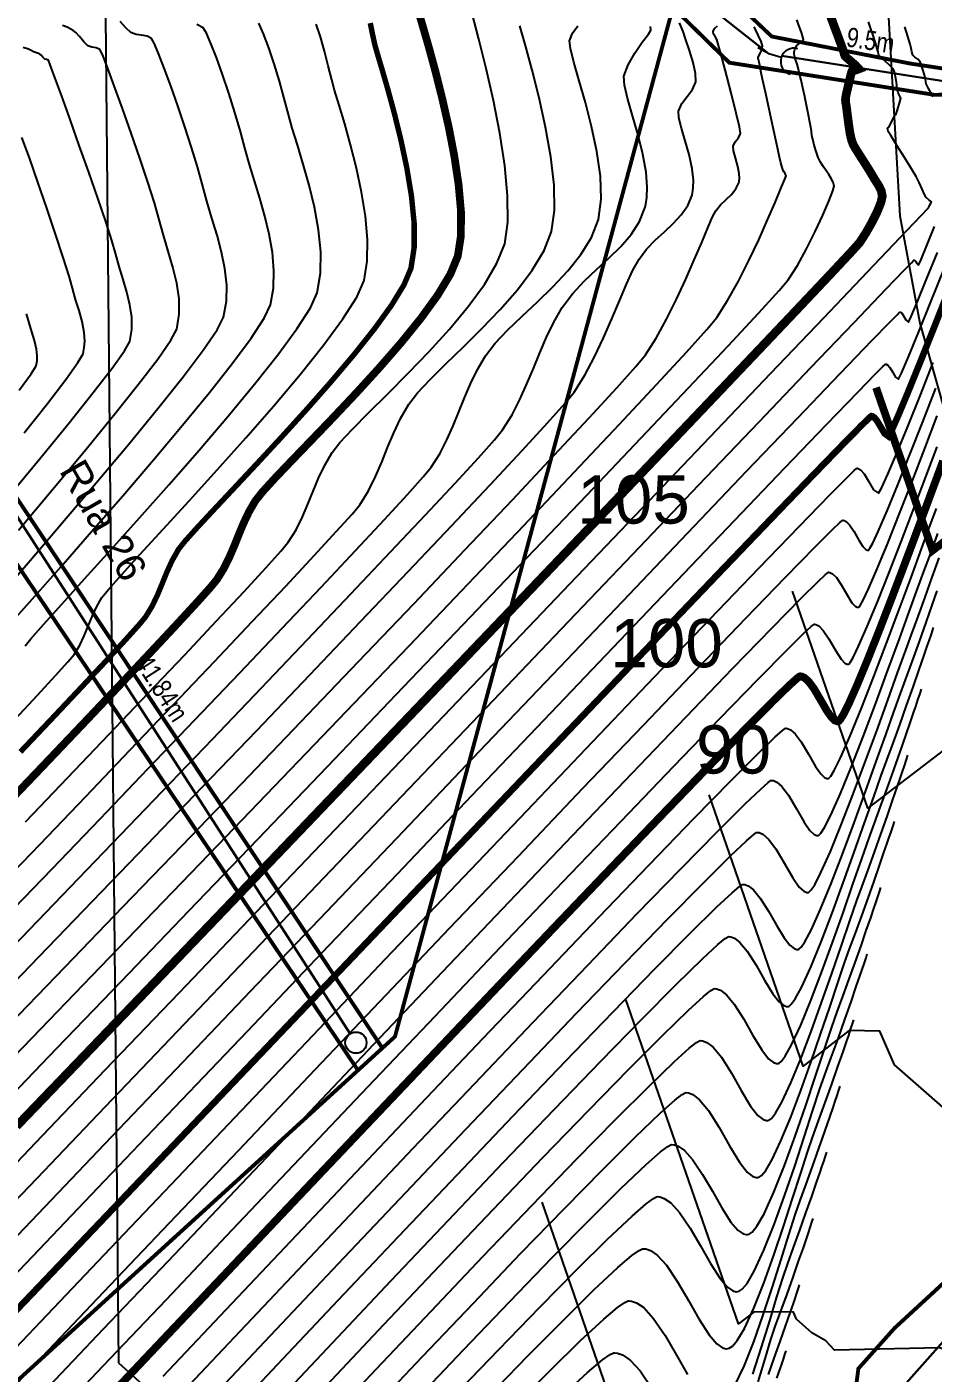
# Model space of a CAD drawing. Extents: x 360931 to 362237, y 7351473 to 7352200.
# Drawn here: x 361699.1 to 361746, y 7351839.6 to 7351909.3 of the extents above; entities that cross this region are included whole.
import ezdxf
from ezdxf.enums import TextEntityAlignment as Align

# ---------------------------------------------------------------- set-up
doc = ezdxf.new("R2010")
doc.units = 0
for name, color, linetype in [('A_Curvas Intermediarias', 37, 'Continuous'), ('A_Curvas Mestras', 32, 'Continuous'), ('AGUA', 3, 'Continuous'), ('C-TOPO-MAJR', 9, 'Continuous'), ('C-TOPO-MINR', 8, 'Continuous'), ('LISTAGEM_TEXTO', 7, 'Continuous'), ('PONTOS-Pontos - Água_U', 1, 'Continuous'), ('PS_IND_COMPRIMENTO', 7, 'Continuous'), ('ZZ-Carimbo Texto', 7, 'Continuous')]:
    doc.layers.add(name, color=color, linetype=linetype)
doc.layers.add('TUBO_PE_80_NTS194_PN_12_5', color=5, linetype='Continuous', lineweight=30)
doc.styles.add('CARIMBO', font='arial.ttf', dxfattribs={"height": 2})
doc.styles.add('ROMANS', font='arial.ttf', dxfattribs={"height": 2})
doc.styles.get("Standard").update_dxf_attribs({"font": 'arial.ttf'})
picture_1 = doc.add_image_def('image1.tif', size_in_pixel=(23490, 20550))

# ---------------------------------------------------------------- blocks, each defined once
blk = doc.blocks.new('*U1243')
for p, q in [((-0.135, 0), (0, 0)), ((0, 0), (0.128, -0.025))]:
    blk.add_line(p, q)
blk.add_arc((-0.272, 0), 0.138, 270.0906, 90.0906)
blk = doc.blocks.new('*U1353', base_point=(361222.514, 7351707.186))
blk.add_circle((361222.514, 7351707.186), 0.11)

msp = doc.modelspace()

# ---------------------------------------------------------------- linework, layer by layer
at = {"color": 0, "const_width": 0.2}
for points in [[(361742.374, 7351835.023), (361742.483, 7351832.901), (361741.648, 7351828.1), (361740.085, 7351822.573), (361736.276, 7351817.99), (361731.054, 7351812.637), (361726.323, 7351807.284), (361714.617, 7351801.548), (361707.749, 7351797.903), (361699.883, 7351793.049), (361694.784, 7351789.511), (361688.899, 7351785.517), (361681.838, 7351781.327), (361680.275, 7351779.658), (361679.36, 7351773.914), (361679.018, 7351772.407), (361675.699, 7351770.987), (361644.273, 7351780.802), (361650.459, 7351795.374), (361677.598, 7351820.1), (361698.88, 7351839.49), (361718.112, 7351857.012), (361743.92, 7351952.586)], [(361635.445, 7351934.874), (361635.925, 7351934.986), (361647.661, 7351930.971), (361661.777, 7351927.171), (361677.178, 7351923.027), (361686.312, 7351920.682), (361685.819, 7351913.427), (361685.819, 7351913.427), (361686.924, 7351908.457), (361688.147, 7351903.448), (361690.871, 7351896.222), (361693.476, 7351889.793), (361694.384, 7351887.702), (361696.278, 7351884.823), (361716.196, 7351855.267)], [(361733.136, 7351912.651), (361734.272, 7351911.948), (361737.609, 7351908.777), (361744.777, 7351907.377), (361746.578, 7351907.103), (361746.841, 7351907.799), (361747.406, 7351908.546), (361748.477, 7351909.031), (361750.274, 7351909.243), (361751.112, 7351909.616), (361751.516, 7351910.232), (361751.79, 7351911.629), (361751.426, 7351914.587), (361751.527, 7351916.06), (361751.992, 7351917.599), (361753.053, 7351919.497), (361753.941, 7351921.102), (361754.436, 7351922.061), (361755.596, 7351924.544), (361754.203, 7351926.673), (361749.131, 7351933.331)], [(361693.853, 7351919.474), (361692.036, 7351914.298), (361694.052, 7351911.701), (361688.452, 7351909.776), (361690.424, 7351904.485), (361693.919, 7351893.37), (361697.728, 7351886.108), (361717.459, 7351856.417)], [(361732.496, 7351910.281), (361735.419, 7351907.42), (361746.042, 7351905.755), (361747.667, 7351905.796), (361748.375, 7351906.879), (361748.917, 7351907.295), (361750.917, 7351907.712), (361752.833, 7351909.169), (361753, 7351910.793)], [(361758.617, 7351910.663), (361759.545, 7351903.673), (361760.754, 7351899.266), (361763.456, 7351893.011), (361765.518, 7351887.539), (361766.869, 7351882.492), (361767.509, 7351878.37), (361766.798, 7351875.811), (361762.639, 7351869.69), (361765.82, 7351867.404), (361759.291, 7351858.858), (361755.105, 7351853.615), (361748.572, 7351846.164), (361743.965, 7351841.92), (361742.096, 7351839.829), (361741.817, 7351837.681)]]:
    msp.add_lwpolyline(points, dxfattribs=at)
at = {"layer": 'A_Curvas Intermediarias', "flags": 128}
for points, elevation in [([(361696.253, 7351848.122), (361699.528, 7351851.537), (361703.117, 7351855.283), (361706.945, 7351859.284), (361710.943, 7351863.463), (361715.036, 7351867.746), (361719.153, 7351872.056), (361723.222, 7351876.317), (361727.169, 7351880.452), (361730.924, 7351884.386), (361734.413, 7351888.043), (361737.564, 7351891.347), (361740.304, 7351894.221), (361742.562, 7351896.589), (361744.266, 7351898.377), (361745.342, 7351899.506), (361745.718, 7351899.902), (361745.757, 7351899.98), (361745.793, 7351900.061), (361745.841, 7351900.143), (361745.874, 7351900.223), (361745.764, 7351900.306), (361745.602, 7351900.441), (361745.518, 7351900.598), (361745.39, 7351900.882), (361745.238, 7351901.218), (361745.08, 7351901.535), (361744.852, 7351901.919), (361744.486, 7351902.51), (361744.091, 7351903.141), (361743.773, 7351903.647), (361743.638, 7351903.864), (361743.619, 7351903.954), (361743.61, 7351904.029), (361743.673, 7351904.085), (361743.752, 7351904.242), (361743.896, 7351904.528), (361743.974, 7351904.684), (361744.038, 7351904.719), (361744.107, 7351904.926), (361744.231, 7351905.324), (361744.292, 7351905.588), (361744.228, 7351905.72), (361744.148, 7351905.852), (361744.11, 7351906.073), (361744.065, 7351906.417), (361744.024, 7351906.681), (361743.992, 7351906.831), (361743.954, 7351906.974), (361743.891, 7351907.108), (361743.67, 7351907.334), (361743.34, 7351907.624), (361743.159, 7351907.788), (361743.133, 7351907.887), (361743.114, 7351907.99), (361743.071, 7351908.135), (361742.978, 7351908.443), (361742.86, 7351908.821), (361742.744, 7351909.176), (361742.615, 7351909.534)], 104), ([(361697.376, 7351879.527), (361699.118, 7351881.542), (361700.895, 7351883.613), (361702.646, 7351885.675), (361704.311, 7351887.664), (361705.83, 7351889.515), (361707.143, 7351891.164), (361708.189, 7351892.547), (361708.908, 7351893.598), (361709.24, 7351894.253), (361709.387, 7351895.077), (361709.401, 7351895.913), (361709.307, 7351896.761), (361709.132, 7351897.62), (361708.9, 7351898.488), (361708.638, 7351899.366), (361708.371, 7351900.253), (361708.125, 7351901.148), (361707.884, 7351902.028), (361707.579, 7351903.035), (361707.233, 7351904.108), (361706.867, 7351905.19), (361706.503, 7351906.221), (361706.163, 7351907.143), (361705.869, 7351907.897), (361705.643, 7351908.425), (361705.506, 7351908.668), (361705.277, 7351908.79), (361704.998, 7351908.839), (361704.706, 7351908.88), (361704.439, 7351908.981), (361704.176, 7351909.219), (361703.893, 7351909.561)], 119), ([(361697.973, 7351878.121), (361699.331, 7351879.652), (361700.827, 7351881.346), (361702.407, 7351883.149), (361704.018, 7351885.005), (361705.607, 7351886.86), (361707.119, 7351888.659), (361708.502, 7351890.346), (361709.701, 7351891.867), (361710.664, 7351893.167), (361711.336, 7351894.192), (361711.665, 7351894.885), (361711.821, 7351895.758), (361711.846, 7351896.667), (361711.763, 7351897.6), (361711.596, 7351898.544), (361711.37, 7351899.484), (361711.109, 7351900.408), (361710.838, 7351901.301), (361710.581, 7351902.151), (361710.361, 7351902.945), (361710.116, 7351903.856), (361709.826, 7351904.841), (361709.51, 7351905.845), (361709.186, 7351906.813), (361708.871, 7351907.69), (361708.586, 7351908.421), (361708.347, 7351908.952), (361708.174, 7351909.226), (361707.851, 7351909.399)], 118), ([(361698.443, 7351873.437), (361699.61, 7351874.687), (361700.54, 7351875.695), (361701.185, 7351876.413), (361701.499, 7351876.789), (361701.79, 7351877.267), (361702.024, 7351877.756), (361702.229, 7351878.25), (361702.431, 7351878.748), (361702.657, 7351879.243), (361702.936, 7351879.733), (361703.274, 7351880.15), (361703.958, 7351880.917), (361704.926, 7351881.976), (361706.115, 7351883.27), (361707.464, 7351884.744), (361708.91, 7351886.339), (361710.39, 7351887.999), (361711.843, 7351889.668), (361713.206, 7351891.288), (361714.417, 7351892.803), (361715.413, 7351894.156), (361716.133, 7351895.29), (361716.514, 7351896.149), (361716.677, 7351897.141), (361716.69, 7351898.265), (361716.582, 7351899.473), (361716.38, 7351900.722), (361716.115, 7351901.966), (361715.814, 7351903.161), (361715.507, 7351904.261), (361715.222, 7351905.22), (361714.988, 7351905.995), (361714.834, 7351906.539), (361714.654, 7351907.263), (361714.461, 7351908.019), (361714.253, 7351908.756), (361714.027, 7351909.423)], 116), ([(361698.963, 7351877.229), (361699.266, 7351877.6), (361699.919, 7351878.339), (361700.865, 7351879.39), (361702.047, 7351880.697), (361703.405, 7351882.203), (361704.884, 7351883.854), (361706.424, 7351885.593), (361707.968, 7351887.363), (361709.459, 7351889.109), (361710.838, 7351890.775), (361712.049, 7351892.305), (361713.033, 7351893.643), (361713.732, 7351894.732), (361714.089, 7351895.517), (361714.258, 7351896.528), (361714.268, 7351897.626), (361714.152, 7351898.775), (361713.94, 7351899.94), (361713.667, 7351901.085), (361713.363, 7351902.173), (361713.062, 7351903.169), (361712.796, 7351904.038), (361712.597, 7351904.742), (361712.379, 7351905.575), (361712.128, 7351906.466), (361711.858, 7351907.357), (361711.581, 7351908.191), (361711.311, 7351908.912), (361711.06, 7351909.462)], 117), ([(361698.983, 7351868.126), (361701.175, 7351870.414), (361703.308, 7351872.649), (361705.335, 7351874.78), (361707.209, 7351876.757), (361708.88, 7351878.532), (361710.302, 7351880.054), (361711.426, 7351881.273), (361712.205, 7351882.14), (361712.59, 7351882.606), (361712.99, 7351883.25), (361713.32, 7351883.907), (361713.606, 7351884.573), (361713.875, 7351885.243), (361714.155, 7351885.915), (361714.472, 7351886.583), (361714.854, 7351887.243), (361715.263, 7351887.761), (361715.915, 7351888.458), (361716.757, 7351889.308), (361717.734, 7351890.279), (361718.791, 7351891.343), (361719.875, 7351892.472), (361720.931, 7351893.634), (361721.904, 7351894.802), (361722.741, 7351895.946), (361723.387, 7351897.036), (361723.788, 7351898.044), (361723.951, 7351899.159), (361723.941, 7351900.536), (361723.791, 7351902.097), (361723.535, 7351903.766), (361723.205, 7351905.465), (361722.836, 7351907.115), (361722.459, 7351908.64), (361722.108, 7351909.962)], 113), ([(361733.487, 7351900.572), (361733.514, 7351900.69), (361733.548, 7351900.939), (361733.553, 7351901.343), (361733.488, 7351901.918), (361733.329, 7351902.662), (361733.13, 7351903.384), (361732.94, 7351904.033), (361732.809, 7351904.56), (361732.785, 7351904.911), (361732.958, 7351905.311), (361733.24, 7351905.67), (361733.518, 7351906.029), (361733.676, 7351906.425), (361733.659, 7351906.864), (361733.538, 7351907.433), (361733.36, 7351908.044), (361733.172, 7351908.607), (361733.021, 7351909.033), (361732.831, 7351909.484)], 109), ([(361738.767, 7351907.91), (361738.768, 7351907.918), (361738.779, 7351907.972), (361738.814, 7351908.11), (361738.889, 7351908.294), (361739.01, 7351908.397), (361739.162, 7351908.495), (361739.256, 7351908.613), (361739.166, 7351908.936), (361738.91, 7351909.644)], 106), ([(361696.436, 7351853.959), (361699.332, 7351856.952), (361702.422, 7351860.152), (361705.65, 7351863.5), (361708.96, 7351866.938), (361712.295, 7351870.409), (361715.601, 7351873.856), (361718.82, 7351877.22), (361721.898, 7351880.444), (361724.778, 7351883.47), (361727.404, 7351886.24), (361729.721, 7351888.697), (361731.672, 7351890.783), (361733.202, 7351892.441), (361734.254, 7351893.612), (361734.773, 7351894.238), (361735.327, 7351895.108), (361735.885, 7351896.109), (361736.428, 7351897.18), (361736.939, 7351898.257), (361737.398, 7351899.279), (361737.787, 7351900.184), (361738.088, 7351900.909), (361738.282, 7351901.391), (361738.351, 7351901.569), (361738.328, 7351901.625), (361738.298, 7351901.68), (361738.25, 7351901.754), (361738.196, 7351901.845), (361738.148, 7351902.004), (361738.086, 7351902.241), (361738.021, 7351902.531), (361737.878, 7351903.184), (361737.687, 7351904.057), (361737.48, 7351905.007), (361737.287, 7351905.893), (361737.139, 7351906.571), (361737.069, 7351906.898), (361737.009, 7351907.182), (361736.953, 7351907.456), (361736.927, 7351907.585), (361736.913, 7351907.639), (361736.902, 7351907.693), (361736.963, 7351907.805), (361737.075, 7351908.041), (361737.132, 7351908.285), (361737.063, 7351908.52), (361736.914, 7351908.839), (361736.766, 7351909.13), (361736.697, 7351909.283)], 107), ([(361697.401, 7351864.549), (361699.737, 7351866.978), (361702.09, 7351869.429), (361704.411, 7351871.854), (361706.654, 7351874.205), (361708.774, 7351876.434), (361710.723, 7351878.492), (361712.456, 7351880.332), (361713.925, 7351881.905), (361715.084, 7351883.164), (361715.887, 7351884.06), (361716.287, 7351884.544), (361716.736, 7351885.267), (361717.105, 7351886.004), (361717.426, 7351886.751), (361717.729, 7351887.503), (361718.043, 7351888.256), (361718.399, 7351889.006), (361718.827, 7351889.747), (361719.279, 7351890.328), (361719.936, 7351891.028), (361720.746, 7351891.829), (361721.655, 7351892.712), (361722.609, 7351893.658), (361723.557, 7351894.649), (361724.444, 7351895.665), (361725.218, 7351896.687), (361725.825, 7351897.697), (361726.213, 7351898.676), (361726.369, 7351899.77), (361726.343, 7351901.087), (361726.175, 7351902.548), (361725.905, 7351904.078), (361725.57, 7351905.598), (361725.211, 7351907.033), (361724.868, 7351908.304), (361724.579, 7351909.334)], 112), ([(361697.916, 7351863.158), (361700.361, 7351865.696), (361702.845, 7351868.281), (361705.324, 7351870.865), (361707.752, 7351873.403), (361710.084, 7351875.848), (361712.277, 7351878.155), (361714.285, 7351880.276), (361716.063, 7351882.165), (361717.567, 7351883.777), (361718.751, 7351885.065), (361719.572, 7351885.982), (361719.985, 7351886.483), (361720.425, 7351887.183), (361720.795, 7351887.896), (361721.118, 7351888.618), (361721.415, 7351889.346), (361721.709, 7351890.077), (361722.023, 7351890.806), (361722.379, 7351891.532), (361722.799, 7351892.25), (361723.297, 7351892.9), (361723.942, 7351893.581), (361724.687, 7351894.295), (361725.485, 7351895.042), (361726.289, 7351895.824), (361727.054, 7351896.64), (361727.731, 7351897.492), (361728.274, 7351898.381), (361728.637, 7351899.308), (361728.785, 7351900.35), (361728.745, 7351901.542), (361728.565, 7351902.818), (361728.29, 7351904.111), (361727.969, 7351905.356), (361727.646, 7351906.489), (361727.37, 7351907.442), (361727.187, 7351908.15), (361727.143, 7351908.548), (361727.301, 7351908.943), (361727.568, 7351909.327)], 111), ([(361735.911, 7351901.204), (361735.927, 7351901.276), (361735.942, 7351901.432), (361735.927, 7351901.688), (361735.859, 7351902.049), (361735.739, 7351902.488), (361735.635, 7351902.856), (361735.606, 7351903.093), (361735.719, 7351903.32), (361735.888, 7351903.526), (361735.994, 7351903.752), (361735.94, 7351904.092), (361735.776, 7351904.8), (361735.544, 7351905.726), (361735.285, 7351906.72), (361735.042, 7351907.634), (361734.856, 7351908.318), (361734.769, 7351908.623), (361734.69, 7351908.768), (361734.603, 7351908.902), (361734.572, 7351909.036), (361734.657, 7351909.187), (361734.801, 7351909.333)], 108), ([(361745.974, 7351905.652), (361745.882, 7351905.816), (361745.709, 7351906.127), (361745.606, 7351906.326), (361745.586, 7351906.442), (361745.571, 7351906.56), (361745.512, 7351906.788), (361745.4, 7351907.179), (361745.289, 7351907.466), (361745.165, 7351907.597), (361745.021, 7351907.706), (361744.917, 7351907.812), (361744.865, 7351907.988), (361744.836, 7351908.178), (361744.777, 7351908.379), (361744.659, 7351908.774), (361744.502, 7351909.284)], 103), ([(361698.127, 7351884.988), (361699.772, 7351886.981), (361701.245, 7351888.786), (361702.493, 7351890.348), (361703.467, 7351891.607), (361704.117, 7351892.507), (361704.391, 7351892.989), (361704.494, 7351893.613), (361704.486, 7351894.248), (361704.391, 7351894.892), (361704.235, 7351895.545), (361704.043, 7351896.207), (361703.84, 7351896.877), (361703.653, 7351897.553), (361703.458, 7351898.218), (361703.139, 7351899.199), (361702.729, 7351900.407), (361702.261, 7351901.75), (361701.771, 7351903.137), (361701.292, 7351904.478), (361700.859, 7351905.68), (361700.505, 7351906.654), (361700.264, 7351907.308), (361700.171, 7351907.551), (361700.079, 7351907.58), (361699.982, 7351907.606), (361699.885, 7351907.711), (361699.798, 7351907.812), (361699.73, 7351907.856), (361699.659, 7351907.896), (361699.548, 7351907.936), (361699.4, 7351907.991), (361699.273, 7351908.06), (361699.139, 7351908.127), (361698.869, 7351908.204)], 121), ([(361697.478, 7351853.165), (361700.609, 7351856.413), (361703.949, 7351859.884), (361707.437, 7351863.513), (361711.012, 7351867.237), (361714.612, 7351870.992), (361718.176, 7351874.714), (361721.641, 7351878.339), (361724.948, 7351881.804), (361728.034, 7351885.043), (361730.837, 7351887.993), (361733.297, 7351890.591), (361735.352, 7351892.772), (361736.94, 7351894.473), (361738, 7351895.629), (361738.47, 7351896.177), (361738.943, 7351896.926), (361739.415, 7351897.785), (361739.859, 7351898.677), (361740.25, 7351899.526), (361740.562, 7351900.254), (361740.768, 7351900.783), (361740.842, 7351901.037), (361740.794, 7351901.239), (361740.682, 7351901.433), (361740.559, 7351901.632), (361740.447, 7351901.809), (361740.298, 7351902.026), (361740.142, 7351902.267), (361740.01, 7351902.518), (361739.903, 7351902.817), (361739.808, 7351903.158), (361739.735, 7351903.464), (361739.693, 7351903.658), (361739.663, 7351903.868), (361739.636, 7351904.08), (361739.587, 7351904.336), (361739.496, 7351904.79), (361739.391, 7351905.305), (361739.299, 7351905.746), (361739.216, 7351906.125), (361739.131, 7351906.511), (361739.053, 7351906.85), (361738.995, 7351907.087), (361738.922, 7351907.343), (361738.846, 7351907.59), (361738.807, 7351907.712), (361738.79, 7351907.791), (361738.776, 7351907.855), (361738.767, 7351907.91)], 106), ([(361701.966, 7351892.358), (361701.992, 7351892.465), (361702.03, 7351892.682), (361702.05, 7351893.01), (361702.02, 7351893.454), (361701.913, 7351894.017), (361701.756, 7351894.589), (361701.581, 7351895.169), (361701.416, 7351895.756), (361701.241, 7351896.366), (361700.938, 7351897.334), (361700.544, 7351898.545), (361700.097, 7351899.886), (361699.633, 7351901.244), (361699.189, 7351902.504), (361698.803, 7351903.554)], 122), ([(361698.171, 7351857.659), (361701.036, 7351860.622), (361704.027, 7351863.722), (361707.093, 7351866.906), (361710.183, 7351870.12), (361713.245, 7351873.312), (361716.228, 7351876.429), (361719.08, 7351879.417), (361721.75, 7351882.225), (361724.187, 7351884.798), (361726.34, 7351887.084), (361728.156, 7351889.03), (361729.585, 7351890.584), (361730.576, 7351891.691), (361731.076, 7351892.3), (361731.628, 7351893.167), (361732.166, 7351894.141), (361732.681, 7351895.173), (361733.163, 7351896.212), (361733.6, 7351897.208), (361733.985, 7351898.111), (361734.306, 7351898.871), (361734.553, 7351899.437), (361734.718, 7351899.761), (361734.964, 7351900.068), (361735.247, 7351900.34), (361735.525, 7351900.603), (361735.76, 7351900.883), (361735.911, 7351901.204)], 108), ([(361697.045, 7351858.414), (361699.692, 7351861.152), (361702.453, 7351864.015), (361705.282, 7351866.953), (361708.132, 7351869.918), (361710.954, 7351872.862), (361713.703, 7351875.735), (361716.331, 7351878.49), (361718.791, 7351881.077), (361721.035, 7351883.448), (361723.017, 7351885.555), (361724.69, 7351887.348), (361726.006, 7351888.779), (361726.918, 7351889.799), (361727.379, 7351890.361), (361727.932, 7351891.239), (361728.439, 7351892.191), (361728.904, 7351893.178), (361729.331, 7351894.159), (361729.725, 7351895.097), (361730.089, 7351895.952), (361730.427, 7351896.685), (361730.745, 7351897.257), (361731.136, 7351897.772), (361731.584, 7351898.237), (361732.054, 7351898.674), (361732.513, 7351899.105), (361732.927, 7351899.551), (361733.263, 7351900.032), (361733.487, 7351900.572)], 109), ([(361696.369, 7351846.334), (361699.584, 7351849.691), (361703.107, 7351853.373), (361706.866, 7351857.305), (361710.791, 7351861.414), (361714.81, 7351865.623), (361718.853, 7351869.859), (361722.849, 7351874.046), (361726.727, 7351878.11), (361730.415, 7351881.976), (361733.844, 7351885.569), (361736.941, 7351888.814), (361739.637, 7351891.637), (361741.86, 7351893.963), (361743.538, 7351895.716), (361744.442, 7351896.657), (361744.84, 7351897.068), (361744.963, 7351897.193), (361744.981, 7351897.209), (361745.006, 7351897.2), (361745.054, 7351897.148), (361745.123, 7351897.031), (361745.206, 7351896.942), (361745.338, 7351897.226), (361745.635, 7351897.952), (361746.033, 7351898.949)], 103), ([(361696.483, 7351844.543), (361699.637, 7351847.84), (361703.093, 7351851.457), (361706.782, 7351855.32), (361710.634, 7351859.356), (361714.578, 7351863.491), (361718.547, 7351867.651), (361722.47, 7351871.764), (361726.277, 7351875.756), (361729.9, 7351879.554), (361733.268, 7351883.083), (361736.312, 7351886.271), (361738.964, 7351889.043), (361741.152, 7351891.328), (361742.807, 7351893.05), (361743.702, 7351893.974), (361744.099, 7351894.378), (361744.224, 7351894.5), (361744.243, 7351894.515), (361744.276, 7351894.507), (361744.34, 7351894.457), (361744.434, 7351894.323), (361744.553, 7351894.116), (361744.687, 7351893.99), (361744.832, 7351894.282), (361745.161, 7351895.062), (361745.627, 7351896.209), (361746.184, 7351897.603)], 102), ([(361696.596, 7351842.752), (361699.69, 7351845.99), (361703.08, 7351849.541), (361706.698, 7351853.335), (361710.476, 7351857.298), (361714.347, 7351861.358), (361718.24, 7351865.444), (361722.09, 7351869.483), (361725.827, 7351873.403), (361729.384, 7351877.131), (361732.692, 7351880.597), (361735.684, 7351883.727), (361738.29, 7351886.45), (361740.444, 7351888.693), (361742.076, 7351890.384), (361742.962, 7351891.291), (361743.357, 7351891.687), (361743.485, 7351891.807), (361743.506, 7351891.822), (361743.542, 7351891.815), (361743.615, 7351891.77), (361743.721, 7351891.644), (361743.859, 7351891.416), (361744.02, 7351891.147), (361744.168, 7351891.039), (361744.328, 7351891.348), (361744.689, 7351892.188), (361745.21, 7351893.454), (361745.849, 7351895.039), (361746.567, 7351896.836)], 101), ([(361699.541, 7351891.726), (361699.562, 7351891.811), (361699.588, 7351891.982), (361699.594, 7351892.241), (361699.554, 7351892.593), (361699.447, 7351893.041), (361699.311, 7351893.496), (361699.18, 7351893.959), (361699.044, 7351894.428)], 123), ([(361698.916, 7351888.255), (361700.121, 7351889.786), (361701.069, 7351891.026), (361701.703, 7351891.906), (361701.966, 7351892.358)], 122), ([(361696.824, 7351839.169), (361699.796, 7351842.288), (361703.054, 7351845.71), (361706.531, 7351849.364), (361710.162, 7351853.182), (361713.883, 7351857.093), (361717.628, 7351861.029), (361721.331, 7351864.919), (361724.928, 7351868.695), (361728.353, 7351872.287), (361731.541, 7351875.625), (361734.426, 7351878.64), (361736.944, 7351881.262), (361739.028, 7351883.422), (361740.614, 7351885.051), (361741.481, 7351885.924), (361741.874, 7351886.305), (361742.006, 7351886.421), (361742.031, 7351886.435), (361742.091, 7351886.424), (361742.211, 7351886.349), (361742.388, 7351886.139), (361742.616, 7351885.762), (361742.885, 7351885.316), (361743.129, 7351885.136), (361743.297, 7351885.4), (361743.626, 7351886.116), (361744.089, 7351887.205), (361744.654, 7351888.585), (361745.292, 7351890.179), (361745.975, 7351891.906)], 99), ([(361698.664, 7351890.47), (361699.286, 7351891.309), (361699.541, 7351891.726)], 123), ([(361696.938, 7351837.378), (361699.849, 7351840.438), (361703.04, 7351843.794), (361706.447, 7351847.379), (361710.005, 7351851.123), (361713.651, 7351854.96), (361717.322, 7351858.821), (361720.952, 7351862.638), (361724.478, 7351866.341), (361727.837, 7351869.865), (361730.965, 7351873.139), (361733.797, 7351876.096), (361736.27, 7351878.669), (361738.32, 7351880.787), (361739.883, 7351882.385), (361740.74, 7351883.241), (361741.132, 7351883.615), (361741.266, 7351883.728), (361741.294, 7351883.742), (361741.352, 7351883.732), (361741.467, 7351883.673), (361741.638, 7351883.501), (361741.86, 7351883.17), (361742.127, 7351882.702), (361742.329, 7351882.383), (361742.473, 7351882.229), (361742.565, 7351882.185), (361742.61, 7351882.184), (361742.632, 7351882.197), (361742.697, 7351882.284), (361742.843, 7351882.554), (361743.121, 7351883.149), (361743.579, 7351884.217), (361744.134, 7351885.571), (361744.759, 7351887.133), (361745.425, 7351888.826), (361746.103, 7351890.571)], 98), ([(361699.902, 7351838.587), (361703.027, 7351841.878), (361706.363, 7351845.393), (361709.848, 7351849.065), (361713.42, 7351852.828), (361717.015, 7351856.614), (361720.572, 7351860.356), (361724.029, 7351863.988), (361727.322, 7351867.442), (361730.389, 7351870.653), (361733.168, 7351873.553), (361735.597, 7351876.075), (361737.612, 7351878.152), (361739.152, 7351879.718), (361740, 7351880.558), (361740.391, 7351880.924), (361740.527, 7351881.035), (361740.556, 7351881.048), (361740.624, 7351881.037), (361740.758, 7351880.969), (361740.957, 7351880.768), (361741.216, 7351880.382), (361741.527, 7351879.837), (361741.763, 7351879.465), (361741.931, 7351879.285), (361742.038, 7351879.233), (361742.09, 7351879.233), (361742.115, 7351879.246), (361742.185, 7351879.332), (361742.336, 7351879.597), (361742.615, 7351880.182), (361743.069, 7351881.229), (361743.615, 7351882.556), (361744.226, 7351884.087), (361744.875, 7351885.745), (361745.535, 7351887.455), (361746.179, 7351889.14)], 97), ([(361699.955, 7351836.737), (361703.014, 7351839.963), (361706.279, 7351843.408), (361709.691, 7351847.007), (361713.188, 7351850.695), (361716.709, 7351854.406), (361720.193, 7351858.074), (361723.579, 7351861.634), (361726.806, 7351865.02), (361729.813, 7351868.167), (361732.54, 7351871.009), (361734.924, 7351873.481), (361736.905, 7351875.517), (361738.421, 7351877.052), (361739.26, 7351877.875), (361739.649, 7351878.233), (361739.787, 7351878.342), (361739.819, 7351878.355), (361739.896, 7351878.343), (361740.049, 7351878.264), (361740.277, 7351878.035), (361740.573, 7351877.593), (361740.928, 7351876.971), (361741.197, 7351876.546), (361741.389, 7351876.341), (361741.512, 7351876.282), (361741.571, 7351876.281), (361741.599, 7351876.295), (361741.673, 7351876.38), (361741.829, 7351876.641), (361742.109, 7351877.215), (361742.559, 7351878.242), (361743.095, 7351879.542), (361743.693, 7351881.041), (361744.325, 7351882.664), (361744.966, 7351884.338), (361745.592, 7351885.988), (361746.175, 7351887.539)], 96), ([(361706.112, 7351839.437), (361709.377, 7351842.891), (361712.724, 7351846.43), (361716.096, 7351849.991), (361719.434, 7351853.511), (361722.68, 7351856.927), (361725.775, 7351860.176), (361728.662, 7351863.195), (361731.282, 7351865.922), (361733.577, 7351868.294), (361735.489, 7351870.247), (361736.959, 7351871.719), (361737.779, 7351872.508), (361738.166, 7351872.852), (361738.309, 7351872.955), (361738.344, 7351872.968), (361738.424, 7351872.957), (361738.584, 7351872.887), (361738.822, 7351872.68), (361739.133, 7351872.263), (361739.51, 7351871.626), (361739.872, 7351871), (361740.147, 7351870.607), (361740.344, 7351870.426), (361740.471, 7351870.377), (361740.532, 7351870.378), (361740.569, 7351870.394), (361740.663, 7351870.492), (361740.848, 7351870.79), (361741.171, 7351871.438), (361741.674, 7351872.583), (361742.259, 7351874.016), (361742.896, 7351875.645), (361743.555, 7351877.376), (361744.206, 7351879.117), (361744.82, 7351880.777), (361745.365, 7351882.263), (361745.813, 7351883.482), (361746.133, 7351884.343)], 94), ([(361706.028, 7351837.452), (361709.22, 7351840.833), (361712.493, 7351844.297), (361715.79, 7351847.783), (361719.055, 7351851.229), (361722.23, 7351854.573), (361725.26, 7351857.753), (361728.086, 7351860.709), (361730.653, 7351863.379), (361732.904, 7351865.7), (361734.781, 7351867.612), (361736.228, 7351869.053), (361737.039, 7351869.825), (361737.424, 7351870.161), (361737.569, 7351870.262), (361737.606, 7351870.275), (361737.695, 7351870.262), (361737.871, 7351870.185), (361738.132, 7351869.957), (361738.474, 7351869.5), (361738.889, 7351868.799), (361739.286, 7351868.11), (361739.589, 7351867.678), (361739.806, 7351867.479), (361739.945, 7351867.425), (361740.013, 7351867.426), (361740.053, 7351867.443), (361740.151, 7351867.54), (361740.342, 7351867.833), (361740.665, 7351868.467), (361741.162, 7351869.589), (361741.735, 7351870.991), (361742.355, 7351872.583), (361742.995, 7351874.276), (361743.626, 7351875.978), (361744.219, 7351877.601), (361744.747, 7351879.053), (361745.18, 7351880.245), (361745.491, 7351881.087), (361745.84, 7351882.026), (361746.212, 7351883.055)], 93), ([(361709.063, 7351838.775), (361712.261, 7351842.165), (361715.484, 7351845.576), (361718.675, 7351848.947), (361721.781, 7351852.219), (361724.744, 7351855.331), (361727.51, 7351858.223), (361730.024, 7351860.835), (361732.23, 7351863.107), (361734.073, 7351864.977), (361735.497, 7351866.386), (361736.298, 7351867.142), (361736.683, 7351867.47), (361736.83, 7351867.569), (361736.869, 7351867.581), (361736.965, 7351867.568), (361737.157, 7351867.484), (361737.442, 7351867.235), (361737.815, 7351866.736), (361738.268, 7351865.972), (361738.701, 7351865.221), (361739.031, 7351864.749), (361739.268, 7351864.532), (361739.42, 7351864.474), (361739.494, 7351864.475), (361739.537, 7351864.492), (361739.64, 7351864.588), (361739.835, 7351864.875), (361740.159, 7351865.497), (361740.65, 7351866.594), (361741.211, 7351867.965), (361741.815, 7351869.522), (361742.435, 7351871.176), (361743.045, 7351872.839), (361743.619, 7351874.424), (361744.128, 7351875.843), (361744.547, 7351877.008), (361744.85, 7351877.831), (361745.191, 7351878.749), (361745.555, 7351879.755), (361745.923, 7351880.788), (361746.275, 7351881.791)], 92), ([(361708.906, 7351836.717), (361712.029, 7351840.032), (361715.177, 7351843.368), (361718.296, 7351846.665), (361721.331, 7351849.865), (361724.228, 7351852.909), (361726.935, 7351855.737), (361729.395, 7351858.292), (361731.557, 7351860.513), (361733.365, 7351862.342), (361734.766, 7351863.72), (361735.558, 7351864.458), (361735.941, 7351864.78), (361736.09, 7351864.876), (361736.131, 7351864.888), (361736.221, 7351864.877), (361736.399, 7351864.808), (361736.665, 7351864.604), (361737.013, 7351864.184), (361737.439, 7351863.509), (361737.851, 7351862.783), (361738.246, 7351862.128), (361738.548, 7351861.738), (361738.765, 7351861.565), (361738.906, 7351861.521), (361738.975, 7351861.523), (361739.021, 7351861.54), (361739.129, 7351861.635), (361739.328, 7351861.918), (361739.653, 7351862.527), (361740.138, 7351863.6), (361740.687, 7351864.94), (361741.274, 7351866.46), (361741.875, 7351868.076), (361742.465, 7351869.7), (361743.018, 7351871.248), (361743.51, 7351872.634), (361743.915, 7351873.771), (361744.208, 7351874.574), (361744.542, 7351875.472), (361744.897, 7351876.455), (361745.257, 7351877.465), (361745.602, 7351878.444), (361745.912, 7351879.335), (361746.17, 7351880.079)], 91), ([(361714.565, 7351838.953), (361717.537, 7351842.102), (361720.432, 7351845.158), (361723.197, 7351848.064), (361725.783, 7351850.765), (361728.138, 7351853.205), (361730.21, 7351855.325), (361731.95, 7351857.072), (361733.305, 7351858.387), (361734.077, 7351859.092), (361734.458, 7351859.398), (361734.611, 7351859.49), (361734.657, 7351859.501), (361734.76, 7351859.488), (361734.966, 7351859.409), (361735.272, 7351859.174), (361735.674, 7351858.689), (361736.165, 7351857.911), (361736.64, 7351857.073), (361737.095, 7351856.318), (361737.444, 7351855.868), (361737.695, 7351855.668), (361737.857, 7351855.617), (361737.936, 7351855.62), (361737.988, 7351855.638), (361738.106, 7351855.731), (361738.314, 7351856.003), (361738.641, 7351856.586), (361739.114, 7351857.611), (361739.639, 7351858.888), (361740.193, 7351860.337), (361740.755, 7351861.875), (361741.303, 7351863.422), (361741.816, 7351864.895), (361742.272, 7351866.214), (361742.649, 7351867.297), (361742.926, 7351868.062), (361743.243, 7351868.918), (361743.583, 7351869.855), (361743.925, 7351870.818), (361744.254, 7351871.752), (361744.55, 7351872.601), (361744.795, 7351873.31), (361744.972, 7351873.825), (361745.063, 7351874.09), (361745.178, 7351874.434), (361745.286, 7351874.766), (361745.363, 7351875.003)], 89), ([(361714.258, 7351836.745), (361717.158, 7351839.82), (361719.982, 7351842.804), (361722.682, 7351845.642), (361725.207, 7351848.28), (361727.509, 7351850.661), (361729.537, 7351852.732), (361731.242, 7351854.437), (361732.574, 7351855.721), (361733.337, 7351856.409), (361733.717, 7351856.708), (361733.872, 7351856.797), (361733.919, 7351856.808), (361734.029, 7351856.794), (361734.249, 7351856.71), (361734.575, 7351856.459), (361735.004, 7351855.942), (361735.528, 7351855.112), (361736.034, 7351854.219), (361736.52, 7351853.413), (361736.892, 7351852.933), (361737.159, 7351852.72), (361737.332, 7351852.665), (361737.417, 7351852.668), (361737.472, 7351852.687), (361737.595, 7351852.778), (361737.807, 7351853.045), (361738.135, 7351853.616), (361738.602, 7351854.616), (361739.115, 7351855.863), (361739.652, 7351857.275), (361740.195, 7351858.775), (361740.723, 7351860.283), (361741.216, 7351861.719), (361741.654, 7351863.005), (361742.016, 7351864.06), (361742.284, 7351864.806), (361742.594, 7351865.641), (361742.925, 7351866.555), (361743.26, 7351867.495), (361743.58, 7351868.405), (361743.869, 7351869.234), (361744.108, 7351869.926), (361744.281, 7351870.428), (361744.369, 7351870.686), (361744.482, 7351871.022), (361744.587, 7351871.346), (361744.662, 7351871.577)], 88), ([(361716.778, 7351837.538), (361719.532, 7351840.45), (361722.166, 7351843.22), (361724.632, 7351845.794), (361726.88, 7351848.117), (361728.864, 7351850.138), (361730.534, 7351851.802), (361731.843, 7351853.055), (361732.597, 7351853.725), (361732.975, 7351854.017), (361733.133, 7351854.104), (361733.182, 7351854.114), (361733.299, 7351854.1), (361733.532, 7351854.01), (361733.878, 7351853.744), (361734.334, 7351853.194), (361734.89, 7351852.313), (361735.429, 7351851.364), (361735.945, 7351850.508), (361736.34, 7351849.998), (361736.624, 7351849.771), (361736.808, 7351849.714), (361736.897, 7351849.717), (361736.956, 7351849.735), (361737.084, 7351849.826), (361737.3, 7351850.088), (361737.629, 7351850.645), (361738.09, 7351851.622), (361738.591, 7351852.837), (361739.112, 7351854.214), (361739.635, 7351855.675), (361740.142, 7351857.144), (361740.615, 7351858.543), (361741.035, 7351859.795), (361741.384, 7351860.823), (361741.643, 7351861.55), (361741.945, 7351862.364), (361742.268, 7351863.255), (361742.594, 7351864.171), (361742.906, 7351865.059), (361743.187, 7351865.867), (361743.421, 7351866.542), (361743.589, 7351867.031), (361743.676, 7351867.283), (361743.785, 7351867.61), (361743.888, 7351867.926), (361743.961, 7351868.151)], 87), ([(361719.083, 7351838.097), (361721.651, 7351840.798), (361724.056, 7351843.308), (361726.251, 7351845.574), (361728.19, 7351847.544), (361729.826, 7351849.167), (361731.112, 7351850.388), (361731.856, 7351851.042), (361732.233, 7351851.326), (361732.393, 7351851.411), (361732.444, 7351851.421), (361732.553, 7351851.409), (361732.769, 7351851.335), (361733.091, 7351851.113), (361733.515, 7351850.649), (361734.034, 7351849.881), (361734.541, 7351849.009), (361735.031, 7351848.148), (361735.502, 7351847.411), (361735.864, 7351846.988), (361736.126, 7351846.805), (361736.295, 7351846.761), (361736.378, 7351846.765), (361736.446, 7351846.787), (361736.594, 7351846.893), (361736.841, 7351847.198), (361737.211, 7351847.844), (361737.722, 7351848.962), (361738.267, 7351850.333), (361738.824, 7351851.858), (361739.37, 7351853.437), (361739.883, 7351854.97), (361740.341, 7351856.356), (361740.721, 7351857.498), (361741.001, 7351858.294), (361741.296, 7351859.087), (361741.61, 7351859.955), (361741.928, 7351860.848), (361742.232, 7351861.713), (361742.506, 7351862.5), (361742.734, 7351863.157), (361742.898, 7351863.634), (361742.982, 7351863.879), (361743.089, 7351864.198), (361743.189, 7351864.506), (361743.26, 7351864.725)], 86), ([(361722.904, 7351838.336), (361724.994, 7351840.487), (361726.844, 7351842.357), (361728.41, 7351843.896), (361729.65, 7351845.056), (361730.375, 7351845.676), (361730.75, 7351845.945), (361730.914, 7351846.025), (361730.969, 7351846.034), (361731.09, 7351846.021), (361731.33, 7351845.938), (361731.687, 7351845.692), (361732.158, 7351845.177), (361732.736, 7351844.324), (361733.298, 7351843.355), (361733.843, 7351842.398), (361734.366, 7351841.58), (361734.768, 7351841.109), (361735.059, 7351840.906), (361735.247, 7351840.857), (361735.339, 7351840.862), (361735.414, 7351840.884), (361735.572, 7351840.988), (361735.828, 7351841.28), (361736.197, 7351841.895), (361736.692, 7351842.956), (361737.207, 7351844.254), (361737.724, 7351845.697), (361738.225, 7351847.19), (361738.693, 7351848.639), (361739.11, 7351849.95), (361739.458, 7351851.029), (361739.719, 7351851.782), (361740.039, 7351852.648), (361740.382, 7351853.597), (361740.722, 7351854.558), (361741.037, 7351855.458), (361741.303, 7351856.226), (361741.497, 7351856.788), (361741.595, 7351857.072), (361741.696, 7351857.374), (361741.791, 7351857.665), (361741.858, 7351857.873)], 84), ([(361735.691, 7351838.92), (361736.177, 7351839.952), (361736.677, 7351841.215), (361737.174, 7351842.616), (361737.653, 7351844.066), (361738.099, 7351845.473), (361738.495, 7351846.746), (361738.826, 7351847.794), (361739.077, 7351848.526), (361739.389, 7351849.367), (361739.722, 7351850.29), (361740.053, 7351851.225), (361740.359, 7351852.1), (361740.618, 7351852.846), (361740.806, 7351853.392), (361740.901, 7351853.669), (361740.999, 7351853.962), (361741.091, 7351854.245), (361741.157, 7351854.448)], 83), ([(361736.624, 7351839.536), (361737.081, 7351840.943), (361737.504, 7351842.308), (361737.88, 7351843.543), (361738.195, 7351844.56), (361738.436, 7351845.27), (361738.739, 7351846.087), (361739.062, 7351846.984), (361739.383, 7351847.891), (361739.681, 7351848.741), (361739.932, 7351849.466), (361740.115, 7351849.997), (361740.207, 7351850.265), (361740.303, 7351850.55), (361740.392, 7351850.825), (361740.456, 7351851.022)], 82), ([(361736.909, 7351839.142), (361737.264, 7351840.339), (361737.563, 7351841.325), (361737.794, 7351842.014), (361738.088, 7351842.807), (361738.402, 7351843.677), (361738.714, 7351844.558), (361739.003, 7351845.383), (361739.247, 7351846.086), (361739.424, 7351846.601), (361739.513, 7351846.862), (361739.606, 7351847.139), (361739.693, 7351847.405), (361739.755, 7351847.596)], 81), ([(361724.365, 7351837.943), (361726.17, 7351839.763), (361727.703, 7351841.261), (361728.919, 7351842.389), (361729.635, 7351842.992), (361730.009, 7351843.254), (361730.175, 7351843.332), (361730.232, 7351843.341), (361730.358, 7351843.326), (361730.61, 7351843.24), (361730.986, 7351842.982), (361731.48, 7351842.441), (361732.087, 7351841.545), (361732.677, 7351840.528), (361733.249, 7351839.524)], 83), ([(361726.788, 7351838.43), (361728.083, 7351839.631), (361728.85, 7351840.275), (361729.252, 7351840.555), (361729.432, 7351840.638), (361729.494, 7351840.647), (361729.627, 7351840.632), (361729.891, 7351840.542), (361730.284, 7351840.271), (361730.802, 7351839.705), (361731.437, 7351838.766)], 82), ([(361737.876, 7351839.326), (361738.042, 7351839.81), (361738.126, 7351840.055), (361738.213, 7351840.315), (361738.295, 7351840.565), (361738.353, 7351840.744)], 79)]:
    msp.add_lwpolyline(points, dxfattribs=dict(at, elevation=elevation))
at = {"layer": 'A_Curvas Intermediarias', "color": 55, "true_color": 0x999b37, "const_width": 0.4, "elevation": 114, "flags": 128}
msp.add_lwpolyline([(361698.068, 7351869.11), (361700.066, 7351871.202), (361701.977, 7351873.21), (361703.753, 7351875.084), (361705.344, 7351876.774), (361706.703, 7351878.228), (361707.78, 7351879.395), (361708.527, 7351880.225), (361708.893, 7351880.667), (361709.244, 7351881.233), (361709.534, 7351881.81), (361709.785, 7351882.395), (361710.021, 7351882.983), (361710.267, 7351883.573), (361710.546, 7351884.16), (361710.881, 7351884.74), (361711.252, 7351885.207), (361711.895, 7351885.911), (361712.756, 7351886.813), (361713.78, 7351887.875), (361714.915, 7351889.056), (361716.104, 7351890.318), (361717.294, 7351891.622), (361718.432, 7351892.93), (361719.461, 7351894.202), (361720.329, 7351895.399), (361720.981, 7351896.482), (361721.363, 7351897.413), (361721.524, 7351898.456), (361721.528, 7351899.711), (361721.403, 7351901.113), (361721.18, 7351902.601), (361720.887, 7351904.111), (361720.553, 7351905.581), (361720.209, 7351906.948), (361719.883, 7351908.149), (361719.604, 7351909.122), (361719.402, 7351909.805)], dxfattribs=at)
at = {"layer": 'A_Curvas Mestras', "color": 3, "const_width": 0.45, "elevation": 105, "flags": 128}
msp.add_lwpolyline([(361698.521, 7351852.371), (361701.886, 7351855.874), (361705.476, 7351859.616), (361709.225, 7351863.527), (361713.065, 7351867.537), (361716.929, 7351871.576), (361720.751, 7351875.573), (361724.463, 7351879.459), (361727.998, 7351883.163), (361731.29, 7351886.616), (361734.271, 7351889.746), (361736.874, 7351892.485), (361739.032, 7351894.761), (361740.678, 7351896.505), (361741.746, 7351897.647), (361742.167, 7351898.116), (361742.493, 7351898.622), (361742.808, 7351899.178), (361743.076, 7351899.72), (361743.263, 7351900.184), (361743.334, 7351900.505), (361743.282, 7351900.783), (361743.153, 7351901.048), (361742.985, 7351901.312), (361742.819, 7351901.583), (361742.646, 7351901.874), (361742.406, 7351902.253), (361742.154, 7351902.646), (361741.942, 7351902.983), (361741.824, 7351903.191), (361741.753, 7351903.385), (361741.702, 7351903.579), (361741.659, 7351903.784), (361741.612, 7351904.088), (361741.551, 7351904.55), (361741.497, 7351904.978), (361741.472, 7351905.181), (361741.453, 7351905.27), (361741.436, 7351905.359), (361741.429, 7351905.469), (361741.43, 7351905.597), (361741.475, 7351905.811), (361741.571, 7351906.225), (361741.667, 7351906.634), (361741.715, 7351906.833), (361741.743, 7351906.922), (361741.781, 7351907.002), (361741.953, 7351907.035), (361742.119, 7351907.098), (361741.948, 7351907.284), (361741.607, 7351907.577), (361741.401, 7351907.764), (361741.357, 7351907.889), (361741.324, 7351908.02), (361741.218, 7351908.307), (361740.961, 7351909), (361740.61, 7351909.942)], dxfattribs=at)
at = {"layer": 'A_Curvas Mestras', "color": 152, "true_color": 0x2776bb, "const_width": 0.28, "elevation": 115, "flags": 128}
msp.add_lwpolyline([(361698.72, 7351871.746), (361700.372, 7351873.49), (361701.86, 7351875.071), (361703.136, 7351876.436), (361704.15, 7351877.534), (361704.853, 7351878.316), (361705.196, 7351878.728), (361705.543, 7351879.298), (361705.822, 7351879.88), (361706.066, 7351880.47), (361706.307, 7351881.062), (361706.577, 7351881.653), (361706.908, 7351882.236), (361707.243, 7351882.656), (361707.869, 7351883.353), (361708.733, 7351884.282), (361709.783, 7351885.401), (361710.966, 7351886.666), (361712.23, 7351888.032), (361713.523, 7351889.456), (361714.791, 7351890.896), (361715.984, 7351892.306), (361717.047, 7351893.643), (361717.929, 7351894.863), (361718.577, 7351895.924), (361718.939, 7351896.781), (361719.104, 7351897.858), (361719.102, 7351899.125), (361718.964, 7351900.515), (361718.725, 7351901.966), (361718.419, 7351903.412), (361718.08, 7351904.79), (361717.742, 7351906.036), (361717.438, 7351907.085), (361717.203, 7351907.873), (361717.07, 7351908.337), (361716.946, 7351908.904), (361716.832, 7351909.471)], dxfattribs=at)
at = {"layer": 'A_Curvas Mestras', "flags": 128}
for points, elevation in [([(361698.616, 7351883.22), (361700.382, 7351885.322), (361702.041, 7351887.32), (361703.539, 7351889.154), (361704.82, 7351890.762), (361705.83, 7351892.083), (361706.514, 7351893.057), (361706.815, 7351893.621), (361706.945, 7351894.405), (361706.935, 7351895.201), (361706.816, 7351896.01), (361706.62, 7351896.83), (361706.379, 7351897.661), (361706.124, 7351898.501), (361705.889, 7351899.35), (361705.656, 7351900.17), (361705.318, 7351901.242), (361704.907, 7351902.474), (361704.459, 7351903.775), (361704.006, 7351905.054), (361703.584, 7351906.218), (361703.226, 7351907.176), (361702.966, 7351907.837), (361702.838, 7351908.109), (361702.651, 7351908.194), (361702.424, 7351908.225), (361702.211, 7351908.294), (361702.001, 7351908.497), (361701.781, 7351908.773), (361701.6, 7351908.977), (361701.453, 7351909.085), (361701.302, 7351909.173), (361701.138, 7351909.256), (361700.904, 7351909.346)], 120), ([(361731.062, 7351899.94), (361731.1, 7351900.101), (361731.152, 7351900.439), (361731.171, 7351900.984), (361731.107, 7351901.76), (361730.921, 7351902.774), (361730.663, 7351903.784), (361730.387, 7351904.738), (361730.144, 7351905.583), (361729.986, 7351906.265), (361729.964, 7351906.729), (361730.173, 7351907.311), (361730.523, 7351907.92), (361730.91, 7351908.475), (361731.224, 7351908.895), (361731.359, 7351909.099), (361731.328, 7351909.296)], 110), ([(361698.348, 7351861.683), (361700.879, 7351864.307), (361703.471, 7351867), (361706.08, 7351869.716), (361708.664, 7351872.411), (361711.179, 7351875.042), (361713.582, 7351877.562), (361715.831, 7351879.929), (361717.883, 7351882.098), (361719.694, 7351884.025), (361721.223, 7351885.665), (361722.426, 7351886.974), (361723.26, 7351887.908), (361723.682, 7351888.422), (361724.168, 7351889.195), (361724.58, 7351889.986), (361724.942, 7351890.791), (361725.275, 7351891.6), (361725.602, 7351892.408), (361725.946, 7351893.208), (361726.328, 7351893.992), (361726.772, 7351894.754), (361727.302, 7351895.463), (361727.905, 7351896.11), (361728.544, 7351896.718), (361729.185, 7351897.307), (361729.793, 7351897.902), (361730.332, 7351898.524), (361730.766, 7351899.196), (361731.062, 7351899.94)], 110), ([(361711.798, 7351837.9), (361714.871, 7351841.16), (361717.916, 7351844.384), (361720.881, 7351847.512), (361723.713, 7351850.487), (361726.359, 7351853.251), (361728.767, 7351855.748), (361730.884, 7351857.919), (361732.658, 7351859.707), (361734.036, 7351861.054), (361734.818, 7351861.775), (361735.2, 7351862.089), (361735.351, 7351862.183), (361735.394, 7351862.194), (361735.49, 7351862.183), (361735.682, 7351862.109), (361735.968, 7351861.889), (361736.343, 7351861.437), (361736.802, 7351860.71), (361737.245, 7351859.928), (361737.67, 7351859.223), (361737.996, 7351858.803), (361738.23, 7351858.616), (361738.381, 7351858.569), (361738.455, 7351858.571), (361738.505, 7351858.589), (361738.618, 7351858.683), (361738.821, 7351858.96), (361739.147, 7351859.556), (361739.626, 7351860.605), (361740.163, 7351861.914), (361740.733, 7351863.399), (361741.315, 7351864.975), (361741.884, 7351866.561), (361742.417, 7351868.072), (361742.891, 7351869.424), (361743.282, 7351870.534), (361743.567, 7351871.318), (361743.892, 7351872.195), (361744.24, 7351873.155), (361744.591, 7351874.141), (361744.928, 7351875.098), (361745.231, 7351875.968), (361745.482, 7351876.695), (361745.664, 7351877.222), (361745.757, 7351877.493), (361745.875, 7351877.846), (361745.985, 7351878.186)], 90), ([(361721.135, 7351838.375), (361723.48, 7351840.822), (361725.623, 7351843.03), (361727.517, 7351844.951), (361729.118, 7351846.532), (361730.381, 7351847.722), (361731.116, 7351848.359), (361731.492, 7351848.635), (361731.654, 7351848.718), (361731.707, 7351848.727), (361731.821, 7351848.715), (361732.049, 7351848.637), (361732.389, 7351848.403), (361732.836, 7351847.913), (361733.385, 7351847.102), (361733.92, 7351846.182), (361734.437, 7351845.273), (361734.934, 7351844.496), (361735.316, 7351844.048), (361735.592, 7351843.856), (361735.771, 7351843.809), (361735.859, 7351843.814), (361735.93, 7351843.835), (361736.083, 7351843.94), (361736.334, 7351844.239), (361736.704, 7351844.869), (361737.207, 7351845.959), (361737.737, 7351847.294), (361738.274, 7351848.778), (361738.798, 7351850.313), (361739.288, 7351851.804), (361739.726, 7351853.153), (361740.09, 7351854.263), (361740.36, 7351855.038), (361740.69, 7351855.928), (361741.041, 7351856.904), (361741.391, 7351857.891), (361741.715, 7351858.817), (361741.989, 7351859.606), (361742.188, 7351860.183), (361742.288, 7351860.476), (361742.392, 7351860.786), (361742.49, 7351861.085), (361742.559, 7351861.299)], 85), ([(361737.438, 7351839.527), (361737.742, 7351840.37), (361738.045, 7351841.224), (361738.325, 7351842.024), (361738.561, 7351842.706), (361738.733, 7351843.205), (361738.82, 7351843.458), (361738.91, 7351843.727), (361738.994, 7351843.985), (361739.054, 7351844.17)], 80)]:
    msp.add_lwpolyline(points, dxfattribs=dict(at, elevation=elevation))
at = {"layer": 'A_Curvas Mestras', "color": 9, "true_color": 0xd19cc7, "const_width": 0.34, "elevation": 100, "flags": 128}
msp.add_lwpolyline([(361696.71, 7351840.961), (361699.743, 7351844.139), (361703.067, 7351847.626), (361706.614, 7351851.349), (361710.319, 7351855.24), (361714.115, 7351859.226), (361717.934, 7351863.236), (361721.711, 7351867.201), (361725.378, 7351871.049), (361728.869, 7351874.709), (361732.117, 7351878.111), (361735.055, 7351881.184), (361737.617, 7351883.856), (361739.736, 7351886.058), (361741.345, 7351887.717), (361742.221, 7351888.608), (361742.615, 7351888.996), (361742.745, 7351889.114), (361742.768, 7351889.128), (361742.817, 7351889.119), (361742.913, 7351889.06), (361743.055, 7351888.892), (361743.237, 7351888.589), (361743.452, 7351888.232), (361743.648, 7351888.087), (361743.814, 7351888.379), (361744.166, 7351889.173), (361744.667, 7351890.373), (361745.281, 7351891.885), (361745.973, 7351893.615), (361746.707, 7351895.468)], dxfattribs=at)
at = {"layer": 'A_Curvas Mestras', "color": 11, "true_color": 0xf27172, "const_width": 0.4, "elevation": 95, "flags": 128}
msp.add_lwpolyline([(361703, 7351838.047), (361706.195, 7351841.423), (361709.534, 7351844.949), (361712.956, 7351848.563), (361716.403, 7351852.198), (361719.814, 7351855.792), (361723.129, 7351859.28), (361726.291, 7351862.598), (361729.238, 7351865.681), (361731.911, 7351868.466), (361734.25, 7351870.888), (361736.197, 7351872.882), (361737.69, 7351874.386), (361738.519, 7351875.191), (361738.908, 7351875.543), (361739.048, 7351875.648), (361739.081, 7351875.661), (361739.154, 7351875.651), (361739.298, 7351875.588), (361739.512, 7351875.402), (361739.792, 7351875.027), (361740.131, 7351874.454), (361740.457, 7351873.889), (361740.705, 7351873.536), (361740.882, 7351873.372), (361740.996, 7351873.329), (361741.052, 7351873.329), (361741.082, 7351873.343), (361741.161, 7351873.428), (361741.321, 7351873.685), (361741.603, 7351874.248), (361742.049, 7351875.254), (361742.576, 7351876.527), (361743.159, 7351877.994), (361743.775, 7351879.584), (361744.398, 7351881.222), (361745.004, 7351882.836), (361745.569, 7351884.354), (361746.069, 7351885.702), (361746.479, 7351886.808)], dxfattribs=at)
at = {"layer": 'AGUA', "color": 3}
msp.add_lwpolyline([(361742.024, 7351938.491), (361744.244, 7351899.501), (361745.284, 7351893.941), (361749.454, 7351879.131), (361752.754, 7351854.331), (361750.824, 7351825.891), (361744.084, 7351802.531), (361730.074, 7351774.521), (361710.114, 7351752.371), (361680.944, 7351732.571), (361658.284, 7351722.111), (361634.964, 7351711.741), (361619.024, 7351708.071), (361606.084, 7351706.721), (361601.154, 7351705.751)], dxfattribs=at)
msp.add_lwpolyline([(361742.024, 7351938.491), (361744.244, 7351899.501), (361745.284, 7351893.941), (361749.454, 7351879.131), (361752.754, 7351854.331), (361750.824, 7351825.891), (361744.084, 7351802.531), (361730.074, 7351774.521), (361710.114, 7351752.371), (361680.944, 7351732.571), (361658.284, 7351722.111), (361634.964, 7351711.741), (361619.024, 7351708.071), (361606.084, 7351706.721), (361601.154, 7351705.751)], dxfattribs=at)
at = {"layer": 'C-TOPO-MAJR', "color": 11, "linetype": 'Continuous', "lineweight": -3, "true_color": 0xf27172, "const_width": 0.4, "elevation": 90}
msp.add_lwpolyline([(361770.764, 7351873.092), (361769.735, 7351873.9), (361766.897, 7351872.78), (361764.551, 7351873.743), (361763.611, 7351873.327), (361761.06, 7351875.823), (361754.122, 7351881.902), (361752.141, 7351886.404), (361751.472, 7351886.414), (361745.934, 7351882.171), (361743.01, 7351890.603)], dxfattribs=at)
at = {"layer": 'C-TOPO-MINR', "color": 8, "linetype": 'Continuous', "lineweight": -3}
for points, elevation in [([(361776.896, 7351866.893), (361765.107, 7351862.078), (361765.056, 7351862.044), (361760.847, 7351861.126), (361757.953, 7351861.541), (361755.994, 7351862.639), (361749.045, 7351868.728), (361747.671, 7351871.85), (361746.549, 7351871.866), (361742.584, 7351868.828), (361738.689, 7351880.061)], 88), ([(361778.67, 7351860.699), (361769.508, 7351856.957), (361763.995, 7351853.223), (361763.803, 7351852.329), (361763.794, 7351852.253), (361754.929, 7351848.735), (361752.76, 7351849.544), (361751.79, 7351849.695), (361751.314, 7351850.213), (361747.844, 7351852.157), (361743.967, 7351855.554), (361743.201, 7351857.295), (361741.626, 7351857.319), (361739.234, 7351855.486), (361734.369, 7351869.518)], 86), ([(361773.908, 7351851.836), (361769.976, 7351849.172), (361769.839, 7351848.534), (361769.813, 7351848.327), (361754.722, 7351842.338), (361748.843, 7351840.502), (361747.539, 7351840.459), (361746.302, 7351840.896), (361740.858, 7351840.787), (361740.412, 7351841.273), (361739.693, 7351841.676), (361738.889, 7351842.38), (361738.731, 7351842.741), (361736.703, 7351842.771), (361735.885, 7351842.144), (361730.048, 7351858.976)], 84), ([(361775.832, 7351844.401), (361766.865, 7351840.843), (361747.138, 7351834.681), (361745.69, 7351834.633), (361743.389, 7351836.033), (361741.922, 7351836.131), (361742.097, 7351835.07), (361741.608, 7351834.838), (361737.273, 7351833.548), (361736.971, 7351832.787), (361733.592, 7351830.657), (361731.956, 7351831.409), (361731.472, 7351831.866), (361725.727, 7351848.434)], 82)]:
    msp.add_lwpolyline(points, dxfattribs=dict(at, elevation=elevation))
at = {"layer": 'LISTAGEM_TEXTO'}
msp.add_lwpolyline([(361703.803, 7351840.119), (361739.609, 7351807.772), (361747.427, 7351794.981), (361754.304, 7351785.398), (361760.413, 7351772.288), (361762.735, 7351763.886), (361765.178, 7351755.042), (361772.472, 7351743.419), (361806.398, 7351721.628), (361864.677, 7351712.852), (362042.293, 7351901.54), (361934.525, 7351982.505), (361702.175, 7352008.178), (361703.803, 7351840.119)], dxfattribs=at)
at = {"layer": 'TUBO_PE_80_NTS194_PN_12_5', "linetype": 'Continuous'}
for points in [[(361733.389, 7351911.106), (361737.461, 7351907.882)], [(361738.142, 7351907.775), (361746.85, 7351906.411)], [(361693.796, 7351891.299), (361715.789, 7351857.16)], [(361758.953, 7351855.277), (361743.758, 7351838.152)]]:
    msp.add_lwpolyline(points, dxfattribs=at)

# ---------------------------------------------------------------- block references
at = {"layer": 'PONTOS-Pontos - Água_U'}
for name, p, xscale, yscale, zscale, rotation in [('*U1243', (361737.461, 7351907.882), 4.999999999999997, 4.999999999999997, 4.999999999999997, 162.8217546826116), ('*U1353', (361716.087, 7351856.697), 5, 5, 5, 302.7898132379552)]:
    msp.add_blockref(name, p, dxfattribs=dict(at, xscale=xscale, yscale=yscale, zscale=zscale, rotation=rotation))

# ---------------------------------------------------------------- texts
at = {"layer": 'LISTAGEM_TEXTO', "color": 1, "char_height": 2.5, "attachment_point": 1}
for s, insert in [('105', (361727.542, 7351886.065)), ('100', (361729.255, 7351878.625)), ('90', (361733.693, 7351873.127))]:
    msp.add_mtext_dynamic_manual_height_columns(s, width=7.17137, gutter_width=12.5, heights=[0], dxfattribs=dict(at, insert=insert))
at = {"layer": 'PS_IND_COMPRIMENTO', "style": 'ROMANS', "width": 0.8}
for s, rotation, p in [('9.5m', 351.09238, (361742.729, 7351908.575)), ('41.84m', 302.78981, (361706.054, 7351875.042))]:
    msp.add_text(s, height=1, rotation=rotation, dxfattribs=at).set_placement(p, align=Align.MIDDLE_CENTER)
at = {"layer": 'ZZ-Carimbo Texto', "style": 'CARIMBO'}
msp.add_text('Rua 26', height=1.5, rotation=299.70088, dxfattribs=at).set_placement((361703.025, 7351883.737), align=Align.MIDDLE_CENTER)

# ---------------------------------------------------------------- pictures from other files: only their frames are drawn
at = {"lineweight": 30}
image = msp.add_image(picture_1, insert=(361177.259, 7351517.423, -3.228), size_in_units=(579.285, 506.782), dxfattribs=dict(at, fade=58))
image.dxf.flags = 15

doc.saveas('drawing.dxf')
